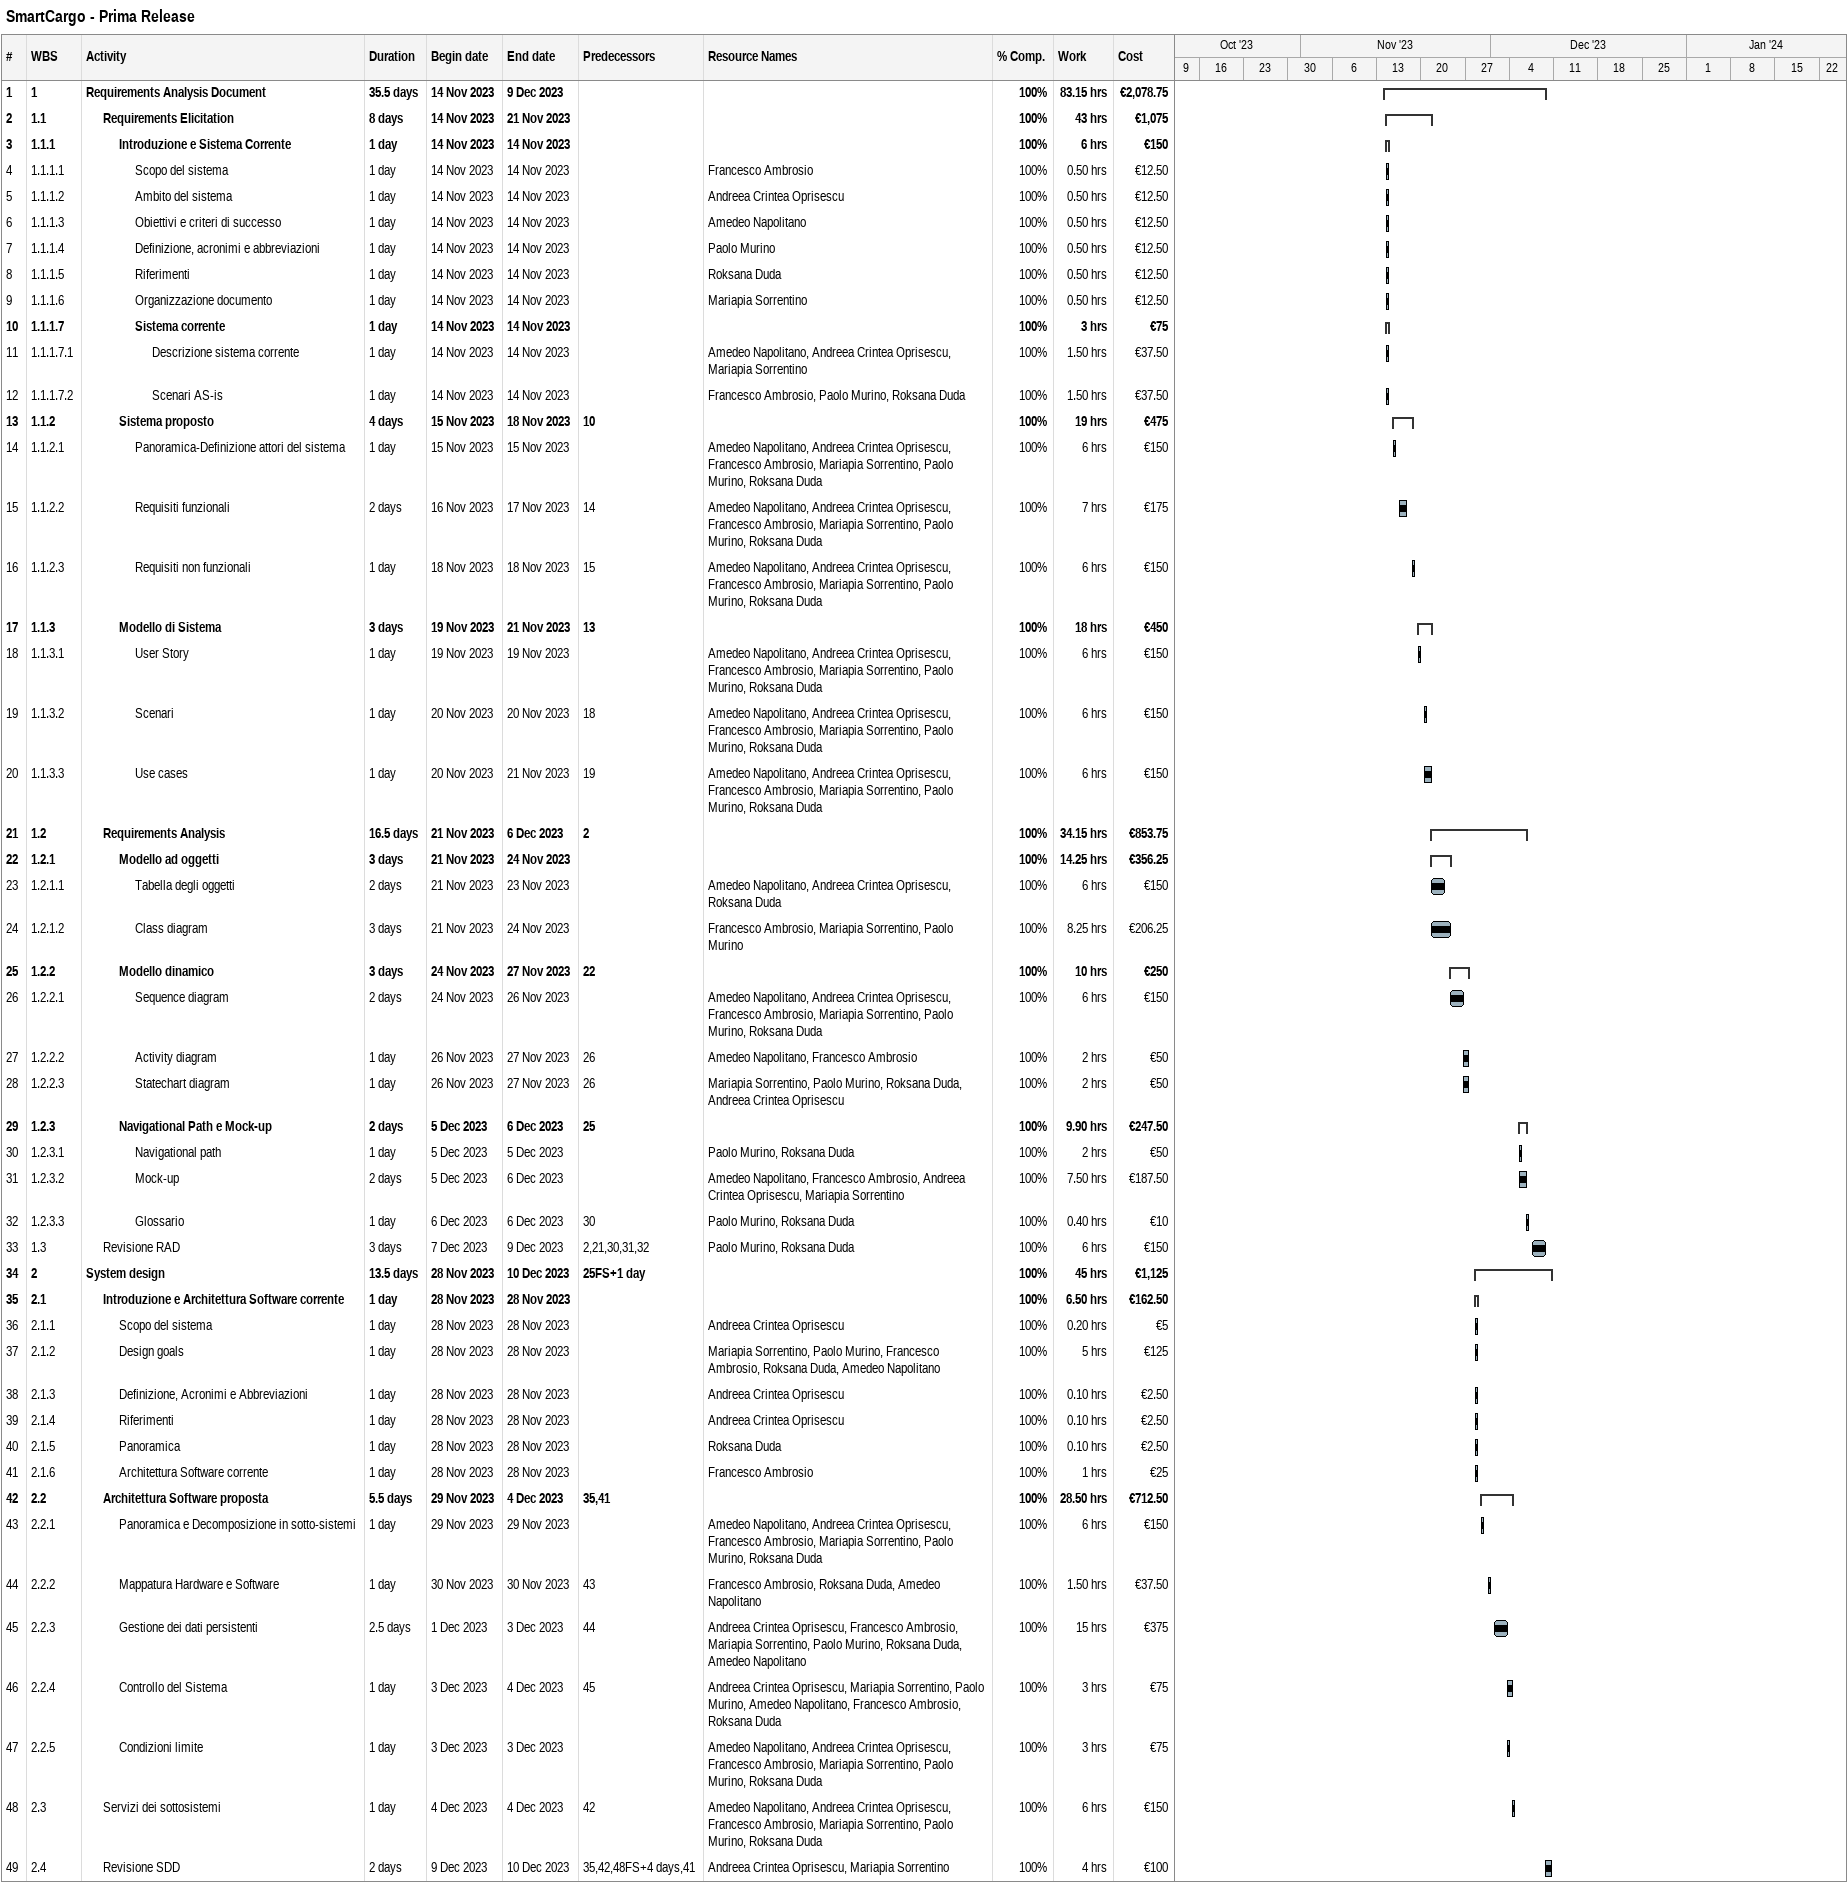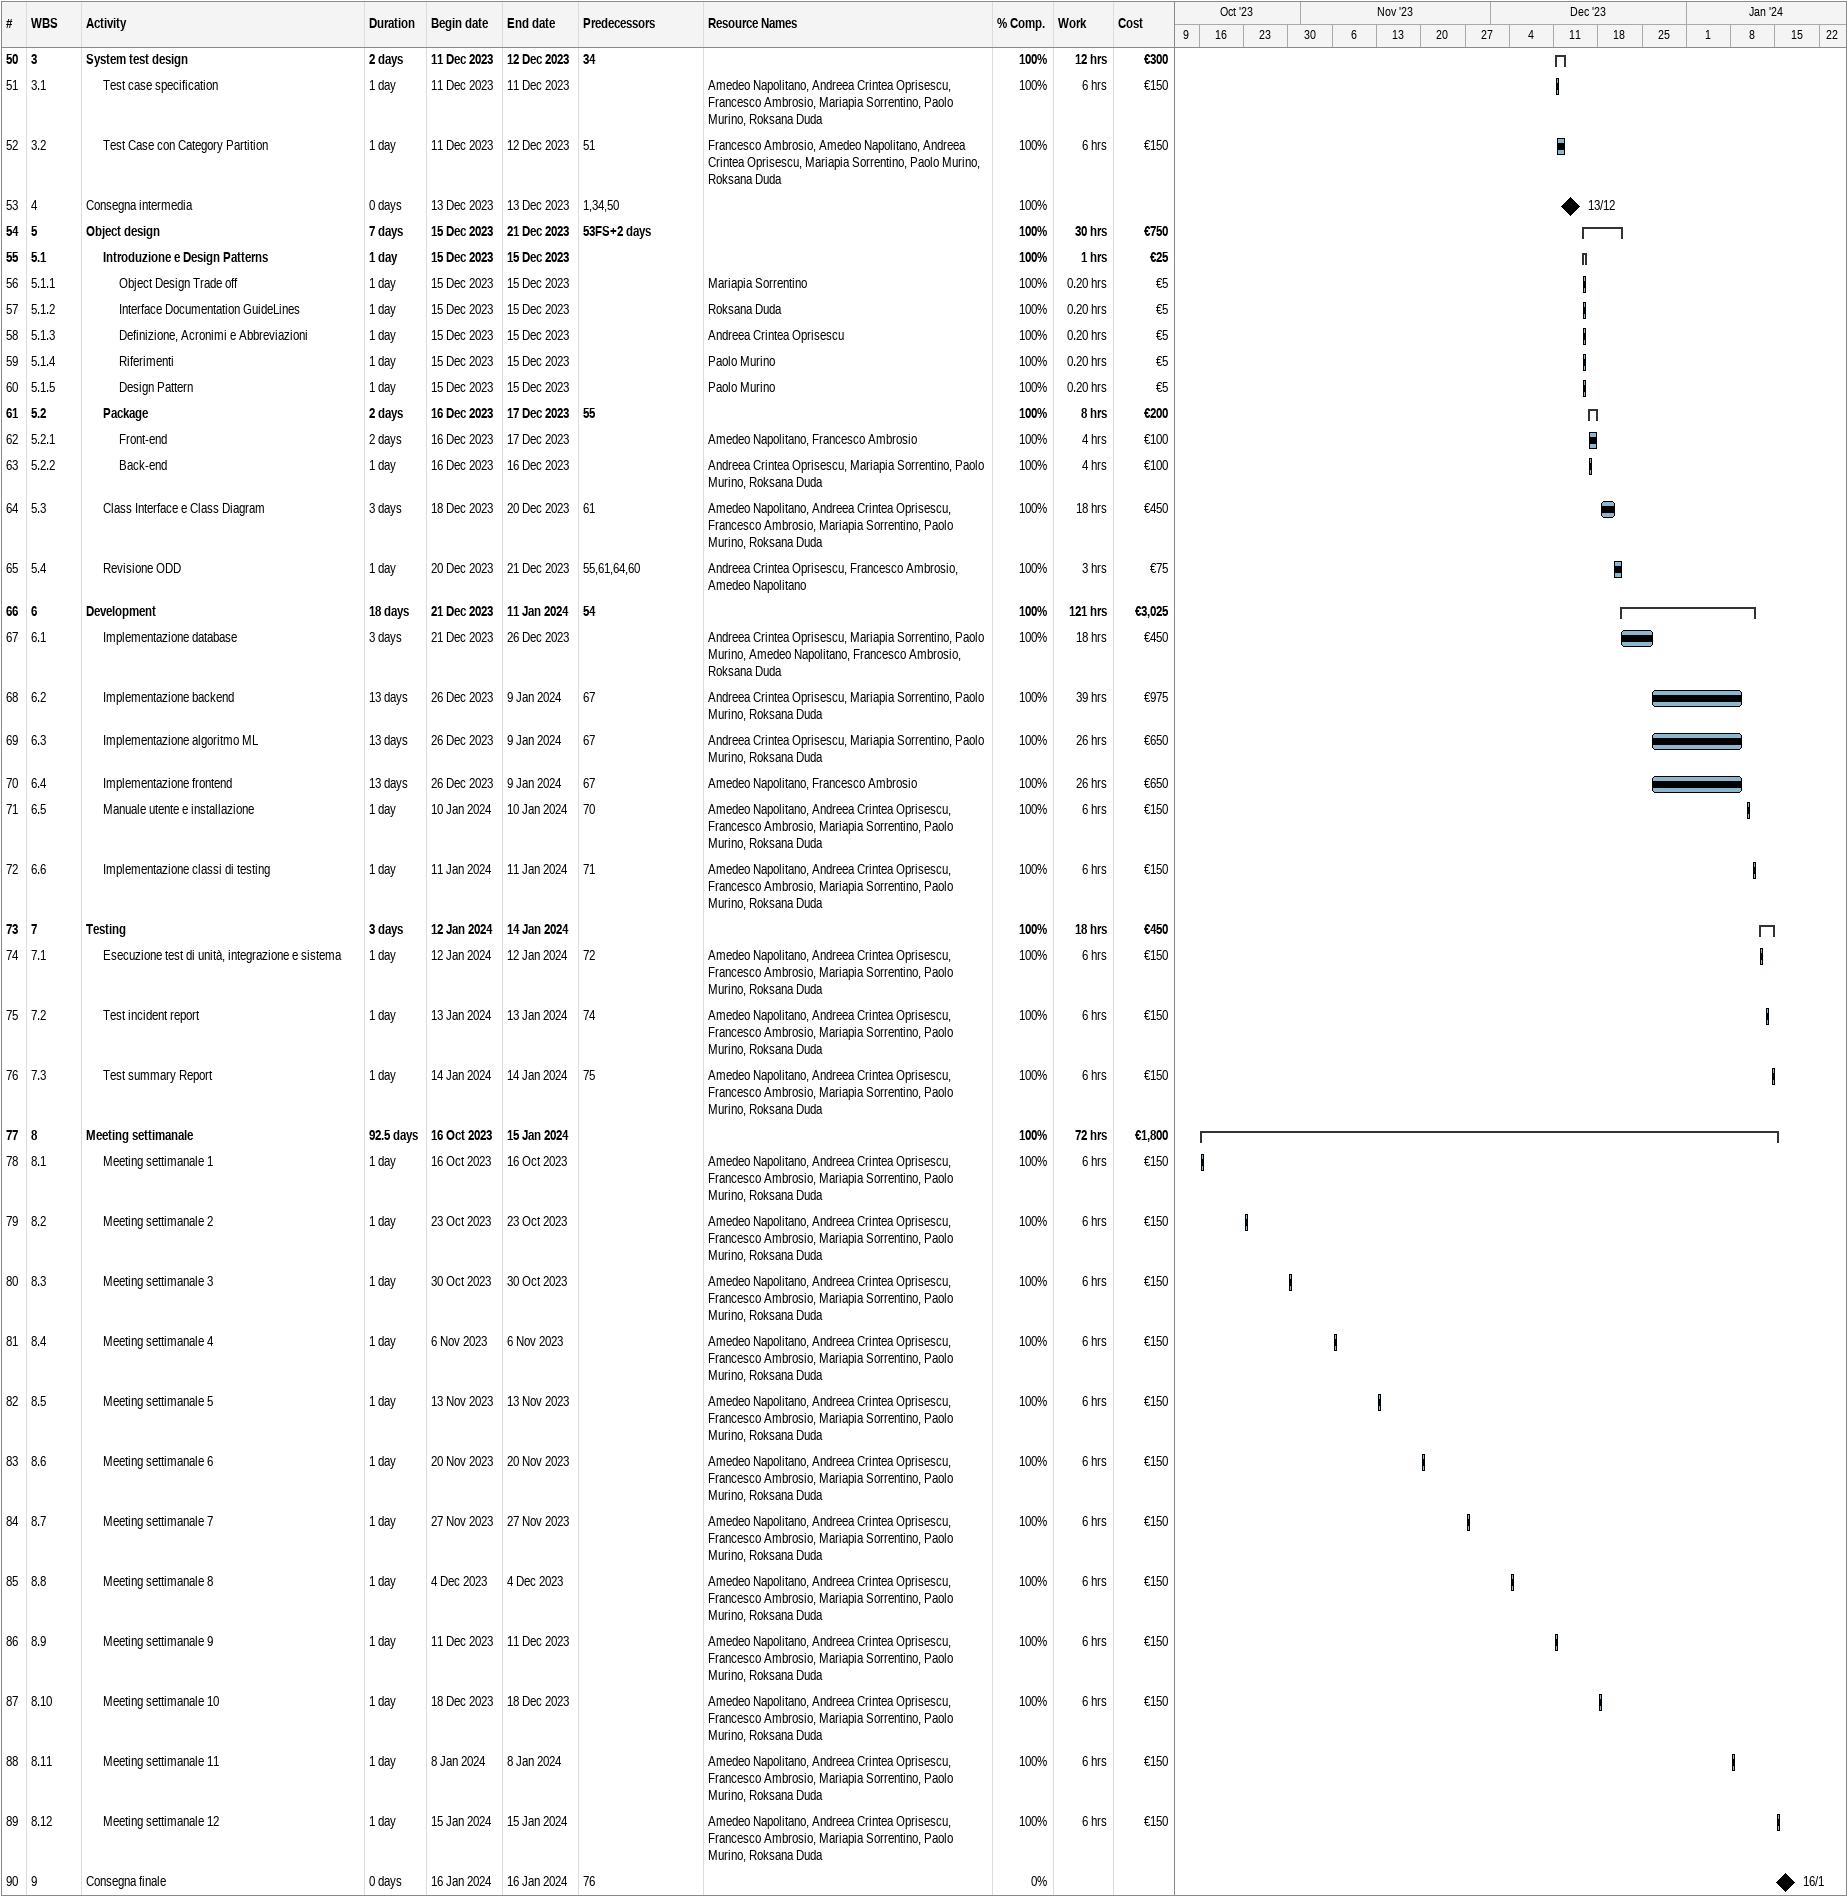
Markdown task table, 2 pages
SmartCargo - Prima Release

| ID | WBS | Task | Duration | Start | Finish | Predecessors | Resources | % complete | Work (h) | Cost (€) |
|---|---|---|---|---|---|---|---|---|---|---|
| 1 | 1 | **Requirements Analysis Document** | 35.5d | 2023-11-14 | 2023-12-09 |  |  | 100 | 83.15 | 2078.75 |
| 2 | 1.1 | **Requirements Elicitation** | 8d | 2023-11-14 | 2023-11-21 |  |  | 100 | 43 | 1075 |
| 3 | 1.1.1 | **Introduzione e Sistema Corrente** | 1d | 2023-11-14 | 2023-11-14 |  |  | 100 | 6 | 150 |
| 4 | 1.1.1.1 | Scopo del sistema | 1d | 2023-11-14 | 2023-11-14 |  | Francesco Ambrosio | 100 | 0.50 | 12.50 |
| 5 | 1.1.1.2 | Ambito del sistema | 1d | 2023-11-14 | 2023-11-14 |  | Andreea Crintea Oprisescu | 100 | 0.50 | 12.50 |
| 6 | 1.1.1.3 | Obiettivi e criteri di successo | 1d | 2023-11-14 | 2023-11-14 |  | Amedeo Napolitano | 100 | 0.50 | 12.50 |
| 7 | 1.1.1.4 | Definizione, acronimi e abbreviazioni | 1d | 2023-11-14 | 2023-11-14 |  | Paolo Murino | 100 | 0.50 | 12.50 |
| 8 | 1.1.1.5 | Riferimenti | 1d | 2023-11-14 | 2023-11-14 |  | Roksana Duda | 100 | 0.50 | 12.50 |
| 9 | 1.1.1.6 | Organizzazione documento | 1d | 2023-11-14 | 2023-11-14 |  | Mariapia Sorrentino | 100 | 0.50 | 12.50 |
| 10 | 1.1.1.7 | **Sistema corrente** | 1d | 2023-11-14 | 2023-11-14 |  |  | 100 | 3 | 75 |
| 11 | 1.1.1.7.1 | Descrizione sistema corrente | 1d | 2023-11-14 | 2023-11-14 |  | Amedeo Napolitano, Andreea Crintea Oprisescu, Mariapia Sorrentino | 100 | 1.50 | 37.50 |
| 12 | 1.1.1.7.2 | Scenari AS-is | 1d | 2023-11-14 | 2023-11-14 |  | Francesco Ambrosio, Paolo Murino, Roksana Duda | 100 | 1.50 | 37.50 |
| 13 | 1.1.2 | **Sistema proposto** | 4d | 2023-11-15 | 2023-11-18 | 10 |  | 100 | 19 | 475 |
| 14 | 1.1.2.1 | Panoramica-Definizione attori del sistema | 1d | 2023-11-15 | 2023-11-15 |  | Amedeo Napolitano, Andreea Crintea Oprisescu, Francesco Ambrosio, Mariapia Sorrentino, Paolo Murino, Roksana Duda | 100 | 6 | 150 |
| 15 | 1.1.2.2 | Requisiti funzionali | 2d | 2023-11-16 | 2023-11-17 | 14 | Amedeo Napolitano, Andreea Crintea Oprisescu, Francesco Ambrosio, Mariapia Sorrentino, Paolo Murino, Roksana Duda | 100 | 7 | 175 |
| 16 | 1.1.2.3 | Requisiti non funzionali | 1d | 2023-11-18 | 2023-11-18 | 15 | Amedeo Napolitano, Andreea Crintea Oprisescu, Francesco Ambrosio, Mariapia Sorrentino, Paolo Murino, Roksana Duda | 100 | 6 | 150 |
| 17 | 1.1.3 | **Modello di Sistema** | 3d | 2023-11-19 | 2023-11-21 | 13 |  | 100 | 18 | 450 |
| 18 | 1.1.3.1 | User Story | 1d | 2023-11-19 | 2023-11-19 |  | Amedeo Napolitano, Andreea Crintea Oprisescu, Francesco Ambrosio, Mariapia Sorrentino, Paolo Murino, Roksana Duda | 100 | 6 | 150 |
| 19 | 1.1.3.2 | Scenari | 1d | 2023-11-20 | 2023-11-20 | 18 | Amedeo Napolitano, Andreea Crintea Oprisescu, Francesco Ambrosio, Mariapia Sorrentino, Paolo Murino, Roksana Duda | 100 | 6 | 150 |
| 20 | 1.1.3.3 | Use cases | 1d | 2023-11-20 | 2023-11-21 | 19 | Amedeo Napolitano, Andreea Crintea Oprisescu, Francesco Ambrosio, Mariapia Sorrentino, Paolo Murino, Roksana Duda | 100 | 6 | 150 |
| 21 | 1.2 | **Requirements Analysis** | 16.5d | 2023-11-21 | 2023-12-06 | 2 |  | 100 | 34.15 | 853.75 |
| 22 | 1.2.1 | **Modello ad oggetti** | 3d | 2023-11-21 | 2023-11-24 |  |  | 100 | 14.25 | 356.25 |
| 23 | 1.2.1.1 | Tabella degli oggetti | 2d | 2023-11-21 | 2023-11-23 |  | Amedeo Napolitano, Andreea Crintea Oprisescu, Roksana Duda | 100 | 6 | 150 |
| 24 | 1.2.1.2 | Class diagram | 3d | 2023-11-21 | 2023-11-24 |  | Francesco Ambrosio, Mariapia Sorrentino, Paolo Murino | 100 | 8.25 | 206.25 |
| 25 | 1.2.2 | **Modello dinamico** | 3d | 2023-11-24 | 2023-11-27 | 22 |  | 100 | 10 | 250 |
| 26 | 1.2.2.1 | Sequence diagram | 2d | 2023-11-24 | 2023-11-26 |  | Amedeo Napolitano, Andreea Crintea Oprisescu, Francesco Ambrosio, Mariapia Sorrentino, Paolo Murino, Roksana Duda | 100 | 6 | 150 |
| 27 | 1.2.2.2 | Activity diagram | 1d | 2023-11-26 | 2023-11-27 | 26 | Amedeo Napolitano, Francesco Ambrosio | 100 | 2 | 50 |
| 28 | 1.2.2.3 | Statechart diagram | 1d | 2023-11-26 | 2023-11-27 | 26 | Mariapia Sorrentino, Paolo Murino, Roksana Duda, Andreea Crintea Oprisescu | 100 | 2 | 50 |
| 29 | 1.2.3 | **Navigational Path e Mock-up** | 2d | 2023-12-05 | 2023-12-06 | 25 |  | 100 | 9.90 | 247.50 |
| 30 | 1.2.3.1 | Navigational path | 1d | 2023-12-05 | 2023-12-05 |  | Paolo Murino, Roksana Duda | 100 | 2 | 50 |
| 31 | 1.2.3.2 | Mock-up | 2d | 2023-12-05 | 2023-12-06 |  | Amedeo Napolitano, Francesco Ambrosio, Andreea Crintea Oprisescu, Mariapia Sorrentino | 100 | 7.50 | 187.50 |
| 32 | 1.2.3.3 | Glossario | 1d | 2023-12-06 | 2023-12-06 | 30 | Paolo Murino, Roksana Duda | 100 | 0.40 | 10 |
| 33 | 1.3 | Revisione RAD | 3d | 2023-12-07 | 2023-12-09 | 2, 21, 30, 31, 32 | Paolo Murino, Roksana Duda | 100 | 6 | 150 |
| 34 | 2 | **System design** | 13.5d | 2023-11-28 | 2023-12-10 | 25FS+1d |  | 100 | 45 | 1125 |
| 35 | 2.1 | **Introduzione e Architettura Software corrente** | 1d | 2023-11-28 | 2023-11-28 |  |  | 100 | 6.50 | 162.50 |
| 36 | 2.1.1 | Scopo del sistema | 1d | 2023-11-28 | 2023-11-28 |  | Andreea Crintea Oprisescu | 100 | 0.20 | 5 |
| 37 | 2.1.2 | Design goals | 1d | 2023-11-28 | 2023-11-28 |  | Mariapia Sorrentino, Paolo Murino, Francesco Ambrosio, Roksana Duda, Amedeo Napolitano | 100 | 5 | 125 |
| 38 | 2.1.3 | Definizione, Acronimi e Abbreviazioni | 1d | 2023-11-28 | 2023-11-28 |  | Andreea Crintea Oprisescu | 100 | 0.10 | 2.50 |
| 39 | 2.1.4 | Riferimenti | 1d | 2023-11-28 | 2023-11-28 |  | Andreea Crintea Oprisescu | 100 | 0.10 | 2.50 |
| 40 | 2.1.5 | Panoramica | 1d | 2023-11-28 | 2023-11-28 |  | Roksana Duda | 100 | 0.10 | 2.50 |
| 41 | 2.1.6 | Architettura Software corrente | 1d | 2023-11-28 | 2023-11-28 |  | Francesco Ambrosio | 100 | 1 | 25 |
| 42 | 2.2 | **Architettura Software proposta** | 5.5d | 2023-11-29 | 2023-12-04 | 35, 41 |  | 100 | 28.50 | 712.50 |
| 43 | 2.2.1 | Panoramica e Decomposizione in sotto-sistemi | 1d | 2023-11-29 | 2023-11-29 |  | Amedeo Napolitano, Andreea Crintea Oprisescu, Francesco Ambrosio, Mariapia Sorrentino, Paolo Murino, Roksana Duda | 100 | 6 | 150 |
| 44 | 2.2.2 | Mappatura Hardware e Software | 1d | 2023-11-30 | 2023-11-30 | 43 | Francesco Ambrosio, Roksana Duda, Amedeo Napolitano | 100 | 1.50 | 37.50 |
| 45 | 2.2.3 | Gestione dei dati persistenti | 2.5d | 2023-12-01 | 2023-12-03 | 44 | Andreea Crintea Oprisescu, Francesco Ambrosio, Mariapia Sorrentino, Paolo Murino, Roksana Duda, Amedeo Napolitano | 100 | 15 | 375 |
| 46 | 2.2.4 | Controllo del Sistema | 1d | 2023-12-03 | 2023-12-04 | 45 | Andreea Crintea Oprisescu, Mariapia Sorrentino, Paolo Murino, Amedeo Napolitano, Francesco Ambrosio, Roksana Duda | 100 | 3 | 75 |
| 47 | 2.2.5 | Condizioni limite | 1d | 2023-12-03 | 2023-12-03 |  | Amedeo Napolitano, Andreea Crintea Oprisescu, Francesco Ambrosio, Mariapia Sorrentino, Paolo Murino, Roksana Duda | 100 | 3 | 75 |
| 48 | 2.3 | Servizi dei sottosistemi | 1d | 2023-12-04 | 2023-12-04 | 42 | Amedeo Napolitano, Andreea Crintea Oprisescu, Francesco Ambrosio, Mariapia Sorrentino, Paolo Murino, Roksana Duda | 100 | 6 | 150 |
| 49 | 2.4 | Revisione SDD | 2d | 2023-12-09 | 2023-12-10 | 35, 42, 48FS+4d, 41 | Andreea Crintea Oprisescu, Mariapia Sorrentino | 100 | 4 | 100 |
| 50 | 3 | **System test design** | 2d | 2023-12-11 | 2023-12-12 | 34 |  | 100 | 12 | 300 |
| 51 | 3.1 | Test case specification | 1d | 2023-12-11 | 2023-12-11 |  | Amedeo Napolitano, Andreea Crintea Oprisescu, Francesco Ambrosio, Mariapia Sorrentino, Paolo Murino, Roksana Duda | 100 | 6 | 150 |
| 52 | 3.2 | Test Case con Category Partition | 1d | 2023-12-11 | 2023-12-12 | 51 | Francesco Ambrosio, Amedeo Napolitano, Andreea Crintea Oprisescu, Mariapia Sorrentino, Paolo Murino, Roksana Duda | 100 | 6 | 150 |
| 53 | 4 | Consegna intermedia | 0d | 2023-12-13 | 2023-12-13 | 1, 34, 50 |  | 100 |  |  |
| 54 | 5 | **Object design** | 7d | 2023-12-15 | 2023-12-21 | 53FS+2d |  | 100 | 30 | 750 |
| 55 | 5.1 | **Introduzione e Design Patterns** | 1d | 2023-12-15 | 2023-12-15 |  |  | 100 | 1 | 25 |
| 56 | 5.1.1 | Object Design Trade off | 1d | 2023-12-15 | 2023-12-15 |  | Mariapia Sorrentino | 100 | 0.20 | 5 |
| 57 | 5.1.2 | Interface Documentation GuideLines | 1d | 2023-12-15 | 2023-12-15 |  | Roksana Duda | 100 | 0.20 | 5 |
| 58 | 5.1.3 | Definizione, Acronimi e Abbreviazioni | 1d | 2023-12-15 | 2023-12-15 |  | Andreea Crintea Oprisescu | 100 | 0.20 | 5 |
| 59 | 5.1.4 | Riferimenti | 1d | 2023-12-15 | 2023-12-15 |  | Paolo Murino | 100 | 0.20 | 5 |
| 60 | 5.1.5 | Design Pattern | 1d | 2023-12-15 | 2023-12-15 |  | Paolo Murino | 100 | 0.20 | 5 |
| 61 | 5.2 | **Package** | 2d | 2023-12-16 | 2023-12-17 | 55 |  | 100 | 8 | 200 |
| 62 | 5.2.1 | Front-end | 2d | 2023-12-16 | 2023-12-17 |  | Amedeo Napolitano, Francesco Ambrosio | 100 | 4 | 100 |
| 63 | 5.2.2 | Back-end | 1d | 2023-12-16 | 2023-12-16 |  | Andreea Crintea Oprisescu, Mariapia Sorrentino, Paolo Murino, Roksana Duda | 100 | 4 | 100 |
| 64 | 5.3 | Class Interface e Class Diagram | 3d | 2023-12-18 | 2023-12-20 | 61 | Amedeo Napolitano, Andreea Crintea Oprisescu, Francesco Ambrosio, Mariapia Sorrentino, Paolo Murino, Roksana Duda | 100 | 18 | 450 |
| 65 | 5.4 | Revisione ODD | 1d | 2023-12-20 | 2023-12-21 | 55, 61, 64, 60 | Andreea Crintea Oprisescu, Francesco Ambrosio, Amedeo Napolitano | 100 | 3 | 75 |
| 66 | 6 | **Development** | 18d | 2023-12-21 | 2024-01-11 | 54 |  | 100 | 121 | 3025 |
| 67 | 6.1 | Implementazione database | 3d | 2023-12-21 | 2023-12-26 |  | Andreea Crintea Oprisescu, Mariapia Sorrentino, Paolo Murino, Amedeo Napolitano, Francesco Ambrosio, Roksana Duda | 100 | 18 | 450 |
| 68 | 6.2 | Implementazione backend | 13d | 2023-12-26 | 2024-01-09 | 67 | Andreea Crintea Oprisescu, Mariapia Sorrentino, Paolo Murino, Roksana Duda | 100 | 39 | 975 |
| 69 | 6.3 | Implementazione algoritmo ML | 13d | 2023-12-26 | 2024-01-09 | 67 | Andreea Crintea Oprisescu, Mariapia Sorrentino, Paolo Murino, Roksana Duda | 100 | 26 | 650 |
| 70 | 6.4 | Implementazione frontend | 13d | 2023-12-26 | 2024-01-09 | 67 | Amedeo Napolitano, Francesco Ambrosio | 100 | 26 | 650 |
| 71 | 6.5 | Manuale utente e installazione | 1d | 2024-01-10 | 2024-01-10 | 70 | Amedeo Napolitano, Andreea Crintea Oprisescu, Francesco Ambrosio, Mariapia Sorrentino, Paolo Murino, Roksana Duda | 100 | 6 | 150 |
| 72 | 6.6 | Implementazione classi di testing | 1d | 2024-01-11 | 2024-01-11 | 71 | Amedeo Napolitano, Andreea Crintea Oprisescu, Francesco Ambrosio, Mariapia Sorrentino, Paolo Murino, Roksana Duda | 100 | 6 | 150 |
| 73 | 7 | **Testing** | 3d | 2024-01-12 | 2024-01-14 |  |  | 100 | 18 | 450 |
| 74 | 7.1 | Esecuzione test di unità, integrazione e sistema | 1d | 2024-01-12 | 2024-01-12 | 72 | Amedeo Napolitano, Andreea Crintea Oprisescu, Francesco Ambrosio, Mariapia Sorrentino, Paolo Murino, Roksana Duda | 100 | 6 | 150 |
| 75 | 7.2 | Test incident report | 1d | 2024-01-13 | 2024-01-13 | 74 | Amedeo Napolitano, Andreea Crintea Oprisescu, Francesco Ambrosio, Mariapia Sorrentino, Paolo Murino, Roksana Duda | 100 | 6 | 150 |
| 76 | 7.3 | Test summary Report | 1d | 2024-01-14 | 2024-01-14 | 75 | Amedeo Napolitano, Andreea Crintea Oprisescu, Francesco Ambrosio, Mariapia Sorrentino, Paolo Murino, Roksana Duda | 100 | 6 | 150 |
| 77 | 8 | **Meeting settimanale** | 92.5d | 2023-10-16 | 2024-01-15 |  |  | 100 | 72 | 1800 |
| 78 | 8.1 | Meeting settimanale 1 | 1d | 2023-10-16 | 2023-10-16 |  | Amedeo Napolitano, Andreea Crintea Oprisescu, Francesco Ambrosio, Mariapia Sorrentino, Paolo Murino, Roksana Duda | 100 | 6 | 150 |
| 79 | 8.2 | Meeting settimanale 2 | 1d | 2023-10-23 | 2023-10-23 |  | Amedeo Napolitano, Andreea Crintea Oprisescu, Francesco Ambrosio, Mariapia Sorrentino, Paolo Murino, Roksana Duda | 100 | 6 | 150 |
| 80 | 8.3 | Meeting settimanale 3 | 1d | 2023-10-30 | 2023-10-30 |  | Amedeo Napolitano, Andreea Crintea Oprisescu, Francesco Ambrosio, Mariapia Sorrentino, Paolo Murino, Roksana Duda | 100 | 6 | 150 |
| 81 | 8.4 | Meeting settimanale 4 | 1d | 2023-11-06 | 2023-11-06 |  | Amedeo Napolitano, Andreea Crintea Oprisescu, Francesco Ambrosio, Mariapia Sorrentino, Paolo Murino, Roksana Duda | 100 | 6 | 150 |
| 82 | 8.5 | Meeting settimanale 5 | 1d | 2023-11-13 | 2023-11-13 |  | Amedeo Napolitano, Andreea Crintea Oprisescu, Francesco Ambrosio, Mariapia Sorrentino, Paolo Murino, Roksana Duda | 100 | 6 | 150 |
| 83 | 8.6 | Meeting settimanale 6 | 1d | 2023-11-20 | 2023-11-20 |  | Amedeo Napolitano, Andreea Crintea Oprisescu, Francesco Ambrosio, Mariapia Sorrentino, Paolo Murino, Roksana Duda | 100 | 6 | 150 |
| 84 | 8.7 | Meeting settimanale 7 | 1d | 2023-11-27 | 2023-11-27 |  | Amedeo Napolitano, Andreea Crintea Oprisescu, Francesco Ambrosio, Mariapia Sorrentino, Paolo Murino, Roksana Duda | 100 | 6 | 150 |
| 85 | 8.8 | Meeting settimanale 8 | 1d | 2023-12-04 | 2023-12-04 |  | Amedeo Napolitano, Andreea Crintea Oprisescu, Francesco Ambrosio, Mariapia Sorrentino, Paolo Murino, Roksana Duda | 100 | 6 | 150 |
| 86 | 8.9 | Meeting settimanale 9 | 1d | 2023-12-11 | 2023-12-11 |  | Amedeo Napolitano, Andreea Crintea Oprisescu, Francesco Ambrosio, Mariapia Sorrentino, Paolo Murino, Roksana Duda | 100 | 6 | 150 |
| 87 | 8.10 | Meeting settimanale 10 | 1d | 2023-12-18 | 2023-12-18 |  | Amedeo Napolitano, Andreea Crintea Oprisescu, Francesco Ambrosio, Mariapia Sorrentino, Paolo Murino, Roksana Duda | 100 | 6 | 150 |
| 88 | 8.11 | Meeting settimanale 11 | 1d | 2024-01-08 | 2024-01-08 |  | Amedeo Napolitano, Andreea Crintea Oprisescu, Francesco Ambrosio, Mariapia Sorrentino, Paolo Murino, Roksana Duda | 100 | 6 | 150 |
| 89 | 8.12 | Meeting settimanale 12 | 1d | 2024-01-15 | 2024-01-15 |  | Amedeo Napolitano, Andreea Crintea Oprisescu, Francesco Ambrosio, Mariapia Sorrentino, Paolo Murino, Roksana Duda | 100 | 6 | 150 |
| 90 | 9 | Consegna finale | 0d | 2024-01-16 | 2024-01-16 | 76 |  | 0 |  |  |
